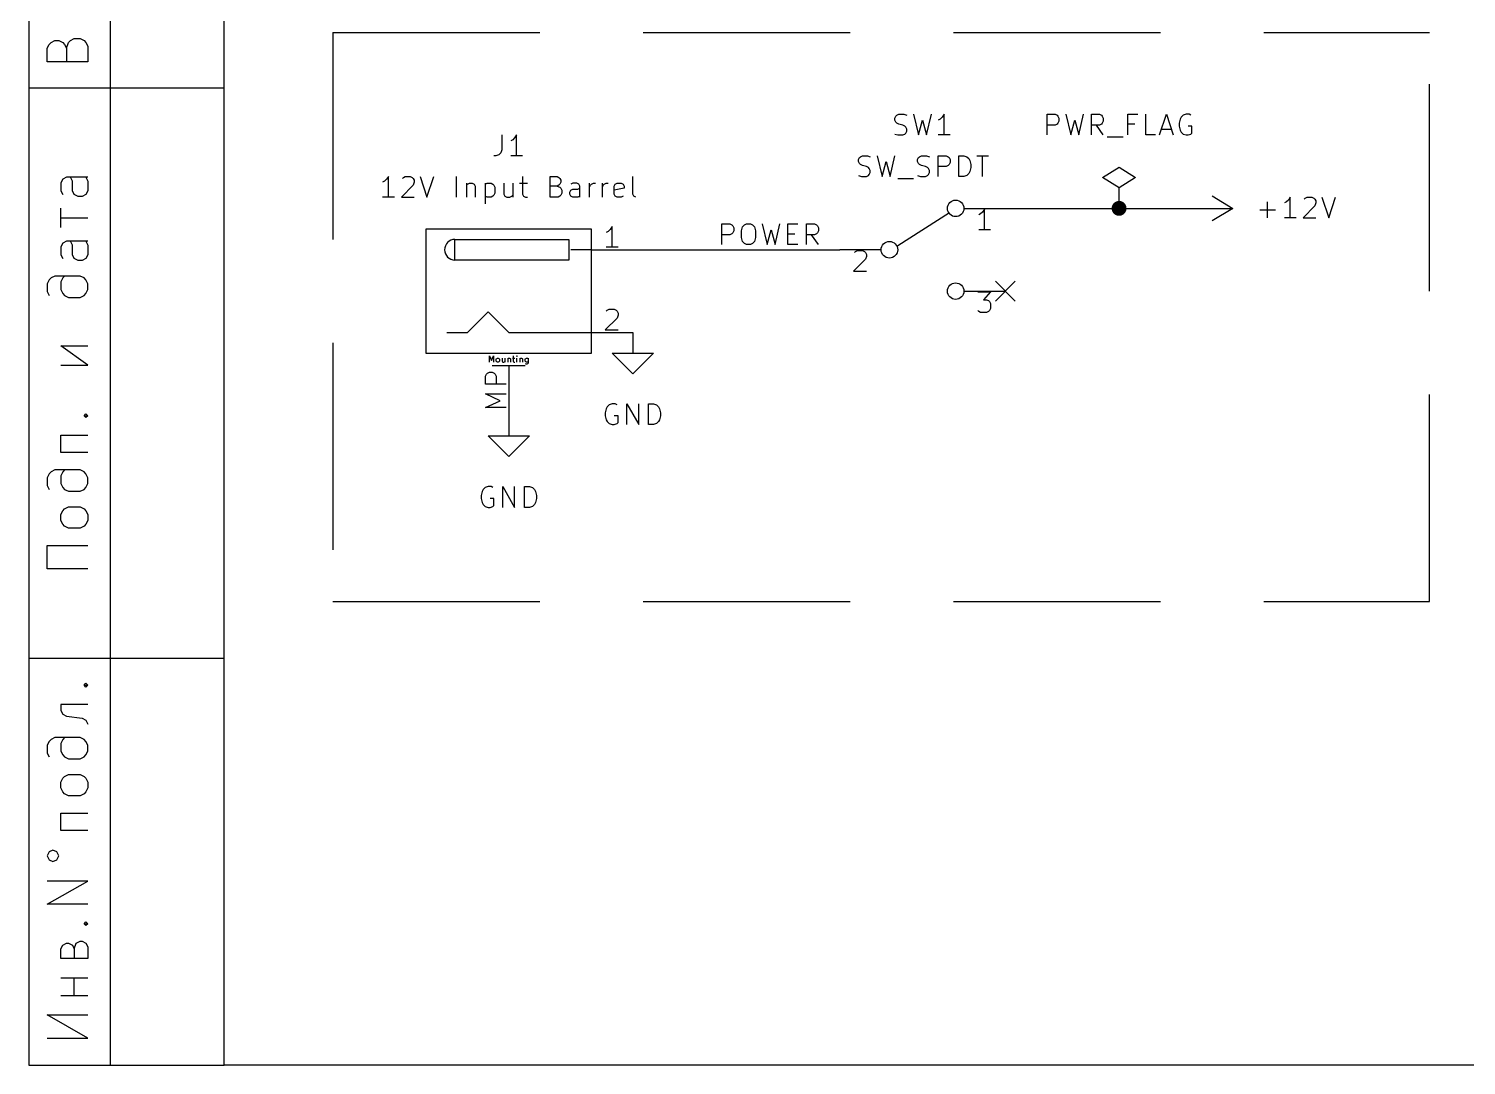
# Model space of a CAD drawing. Extents: x 0.3 to 16.3, y -11.7 to -0.2.
# Drawn here: x 0.315 to 3.789, y -11.496 to -8.991 of the extents above; entities that cross this region are included whole.
import ezdxf

# ---------------------------------------------------------------- set-up
doc = ezdxf.new("R2010")
doc.units = 0
doc.header["$MEASUREMENT"] = 0
doc.linetypes.add('DASHED', pattern=[0.75, 0.5, -0.25])
doc.layers.add('BLACK', color=7, linetype='CONTINUOUS')

msp = doc.modelspace()

# ---------------------------------------------------------------- linework, layer by layer
at = {"layer": 'BLACK', "linetype": 'CONTINUOUS'}
for p, q in [((0.787402, -11.4961), (0.787402, -0.19685)), ((0.314961, -5.78749), (0.314961, -11.4961)), ((0.511811, -5.78749), (0.511811, -11.4961)), ((0.359484, -9.03786), (0.364173, -9.02849)), ((0.364173, -9.02849), (0.368858, -9.0238)), ((0.368858, -9.0238), (0.378232, -9.01911)), ((0.378232, -9.01911), (0.387606, -9.01911)), ((0.387606, -9.01911), (0.39698, -9.0238)), ((0.39698, -9.0238), (0.401665, -9.02849)), ((0.401665, -9.02849), (0.406354, -9.03786)), ((0.406354, -9.03786), (0.411039, -9.0238)), ((0.411039, -9.0238), (0.415728, -9.01911)), ((0.415728, -9.01911), (0.425102, -9.01443)), ((0.425102, -9.01443), (0.439161, -9.01443)), ((0.439161, -9.01443), (0.448535, -9.01911)), ((0.448535, -9.01911), (0.453224, -9.0238)), ((0.453224, -9.0238), (0.457909, -9.03317)), ((0.359484, -9.07067), (0.359484, -9.03786)), ((0.406354, -9.03786), (0.406354, -9.07067)), ((0.457909, -9.03317), (0.457909, -9.07067)), ((0.457909, -9.07067), (0.359484, -9.07067)), ((0.314961, -9.13394), (0.787402, -9.13394)), ((2.40833, -9.20714), (2.41071, -9.20237)), ((2.41071, -9.20237), (2.41309, -9.2)), ((2.41309, -9.2), (2.41785, -9.19761)), ((2.41785, -9.19761), (2.42976, -9.19761)), ((2.42976, -9.19761), (2.4369, -9.2)), ((2.45357, -9.19761), (2.46547, -9.24761)), ((2.48452, -9.24761), (2.49643, -9.19761)), ((2.52262, -9.20476), (2.51785, -9.20952)), ((2.52738, -9.19761), (2.52262, -9.20476)), ((2.52738, -9.24761), (2.52738, -9.19761)), ((2.77619, -9.24761), (2.77619, -9.19761)), ((2.77619, -9.19761), (2.79524, -9.19761)), ((2.77619, -9.24761), (2.77619, -9.19761)), ((2.77619, -9.19761), (2.79524, -9.19761)), ((2.79524, -9.19761), (2.8, -9.2)), ((2.79524, -9.19761), (2.8, -9.2)), ((2.8, -9.2), (2.80238, -9.20237)), ((2.8, -9.2), (2.80238, -9.20237)), ((2.80238, -9.20237), (2.80476, -9.20714)), ((2.80238, -9.20237), (2.80476, -9.20714)), ((2.82143, -9.19761), (2.83333, -9.24761)), ((2.82143, -9.19761), (2.83333, -9.24761)), ((2.85238, -9.24761), (2.86428, -9.19761)), ((2.85238, -9.24761), (2.86428, -9.19761)), ((2.88333, -9.24761), (2.88333, -9.19761)), ((2.88333, -9.19761), (2.90238, -9.19761)), ((2.88333, -9.24761), (2.88333, -9.19761)), ((2.88333, -9.19761), (2.90238, -9.19761)), ((2.90238, -9.19761), (2.90714, -9.2)), ((2.90238, -9.19761), (2.90714, -9.2)), ((2.90714, -9.2), (2.90952, -9.20237)), ((2.90714, -9.2), (2.90952, -9.20237)), ((2.90952, -9.20237), (2.9119, -9.20714)), ((2.90952, -9.20237), (2.9119, -9.20714)), ((2.97143, -9.24761), (2.97143, -9.19761)), ((2.97143, -9.19761), (2.99524, -9.19761)), ((2.97143, -9.24761), (2.97143, -9.19761)), ((2.97143, -9.19761), (2.99524, -9.19761)), ((3.01428, -9.24761), (3.01428, -9.19761)), ((3.01428, -9.24761), (3.01428, -9.19761)), ((3.04762, -9.24761), (3.06428, -9.19761)), ((3.04762, -9.24761), (3.06428, -9.19761)), ((3.06428, -9.19761), (3.08095, -9.24761)), ((3.06428, -9.19761), (3.08095, -9.24761)), ((3.1, -9.20476), (3.09762, -9.20952)), ((3.1, -9.20476), (3.09762, -9.20952)), ((3.10476, -9.2), (3.1, -9.20476)), ((3.10476, -9.2), (3.1, -9.20476)), ((3.1119, -9.19761), (3.10476, -9.2)), ((3.1119, -9.19761), (3.10476, -9.2)), ((3.11905, -9.19761), (3.1119, -9.19761)), ((3.11905, -9.19761), (3.1119, -9.19761)), ((3.12381, -9.2), (3.11905, -9.19761)), ((3.12381, -9.2), (3.11905, -9.19761)), ((2.40833, -9.2119), (2.40833, -9.20714)), ((2.41071, -9.21666), (2.40833, -9.2119)), ((2.41309, -9.21904), (2.41071, -9.21666)), ((2.41785, -9.22142), (2.41309, -9.21904)), ((2.42738, -9.2238), (2.41785, -9.22142)), ((2.43214, -9.22619), (2.42738, -9.2238)), ((2.43452, -9.22857), (2.43214, -9.22619)), ((2.4369, -9.23333), (2.43452, -9.22857)), ((2.43452, -9.24285), (2.4369, -9.23809)), ((2.4369, -9.23809), (2.4369, -9.23333)), ((2.46547, -9.24761), (2.475, -9.2119)), ((2.475, -9.2119), (2.48452, -9.24761)), ((2.51785, -9.20952), (2.51309, -9.2119)), ((2.79524, -9.2238), (2.77619, -9.2238)), ((2.79524, -9.2238), (2.77619, -9.2238)), ((2.8, -9.22142), (2.79524, -9.2238)), ((2.8, -9.22142), (2.79524, -9.2238)), ((2.80238, -9.21904), (2.8, -9.22142)), ((2.80238, -9.21904), (2.8, -9.22142)), ((2.80476, -9.21428), (2.80238, -9.21904)), ((2.80476, -9.21428), (2.80238, -9.21904)), ((2.80476, -9.20714), (2.80476, -9.21428)), ((2.80476, -9.20714), (2.80476, -9.21428)), ((2.83333, -9.24761), (2.84285, -9.2119)), ((2.83333, -9.24761), (2.84285, -9.2119)), ((2.84285, -9.2119), (2.85238, -9.24761)), ((2.84285, -9.2119), (2.85238, -9.24761)), ((2.90238, -9.2238), (2.88333, -9.2238)), ((2.90238, -9.2238), (2.88333, -9.2238)), ((2.9119, -9.24761), (2.89524, -9.2238)), ((2.9119, -9.24761), (2.89524, -9.2238)), ((2.90714, -9.22142), (2.90238, -9.2238)), ((2.90714, -9.22142), (2.90238, -9.2238)), ((2.90952, -9.21904), (2.90714, -9.22142)), ((2.90952, -9.21904), (2.90714, -9.22142)), ((2.9119, -9.21428), (2.90952, -9.21904)), ((2.9119, -9.21428), (2.90952, -9.21904)), ((2.9119, -9.20714), (2.9119, -9.21428)), ((2.9119, -9.20714), (2.9119, -9.21428)), ((2.98809, -9.22142), (2.97143, -9.22142)), ((2.98809, -9.22142), (2.97143, -9.22142)), ((3.05238, -9.23333), (3.07619, -9.23333)), ((3.05238, -9.23333), (3.07619, -9.23333)), ((3.09762, -9.20952), (3.09524, -9.21904)), ((3.09762, -9.20952), (3.09524, -9.21904)), ((3.09524, -9.21904), (3.09524, -9.22619)), ((3.09524, -9.21904), (3.09524, -9.22619)), ((3.09524, -9.22619), (3.09762, -9.23571)), ((3.09524, -9.22619), (3.09762, -9.23571)), ((3.09762, -9.23571), (3.1, -9.24047)), ((3.09762, -9.23571), (3.1, -9.24047)), ((3.1, -9.24047), (3.10476, -9.24523)), ((3.1, -9.24047), (3.10476, -9.24523)), ((3.12619, -9.22619), (3.11667, -9.22619)), ((3.12619, -9.22619), (3.11667, -9.22619)), ((3.12619, -9.24285), (3.12619, -9.22619)), ((3.12619, -9.24285), (3.12619, -9.22619)), ((1.45833, -9.24761), (1.45833, -9.28333)), ((1.45833, -9.24761), (1.45833, -9.28333)), ((1.48452, -9.25952), (1.47976, -9.2619)), ((1.48452, -9.25952), (1.47976, -9.2619)), ((1.48928, -9.25476), (1.48452, -9.25952)), ((1.48928, -9.25476), (1.48452, -9.25952)), ((1.49405, -9.24761), (1.48928, -9.25476)), ((1.49405, -9.24761), (1.48928, -9.25476)), ((1.49405, -9.29761), (1.49405, -9.24761)), ((1.49405, -9.29761), (1.49405, -9.24761)), ((2.40833, -9.24523), (2.41547, -9.24761)), ((2.41547, -9.24761), (2.42738, -9.24761)), ((2.42738, -9.24761), (2.43214, -9.24523)), ((2.43214, -9.24523), (2.43452, -9.24285)), ((2.54167, -9.24761), (2.51309, -9.24761)), ((2.92143, -9.25237), (2.95952, -9.25237)), ((2.92143, -9.25237), (2.95952, -9.25237)), ((3.03809, -9.24761), (3.01428, -9.24761)), ((3.03809, -9.24761), (3.01428, -9.24761)), ((3.10476, -9.24523), (3.1119, -9.24761)), ((3.10476, -9.24523), (3.1119, -9.24761)), ((3.1119, -9.24761), (3.11667, -9.24761)), ((3.1119, -9.24761), (3.11667, -9.24761)), ((3.11667, -9.24761), (3.12381, -9.24523)), ((3.11667, -9.24761), (3.12381, -9.24523)), ((3.12381, -9.24523), (3.12619, -9.24285)), ((3.12381, -9.24523), (3.12619, -9.24285)), ((1.44405, -9.29761), (1.43928, -9.29761)), ((1.44405, -9.29761), (1.43928, -9.29761)), ((1.45119, -9.29523), (1.44405, -9.29761)), ((1.45119, -9.29523), (1.44405, -9.29761)), ((1.45595, -9.29047), (1.45119, -9.29523)), ((1.45595, -9.29047), (1.45119, -9.29523)), ((1.45833, -9.28333), (1.45595, -9.29047)), ((1.45833, -9.28333), (1.45595, -9.29047)), ((1.50833, -9.29761), (1.47976, -9.29761)), ((1.50833, -9.29761), (1.47976, -9.29761)), ((2.32024, -9.30714), (2.32262, -9.30237)), ((2.32024, -9.3119), (2.32024, -9.30714)), ((2.32262, -9.30237), (2.325, -9.3)), ((2.325, -9.3), (2.32976, -9.29761)), ((2.32976, -9.29761), (2.34167, -9.29761)), ((2.34167, -9.29761), (2.34881, -9.3)), ((2.36547, -9.29761), (2.37738, -9.34761)), ((2.39643, -9.34761), (2.40833, -9.29761)), ((2.46309, -9.30714), (2.46547, -9.30237)), ((2.46309, -9.3119), (2.46309, -9.30714)), ((2.46547, -9.30237), (2.46785, -9.3)), ((2.46785, -9.3), (2.47262, -9.29761)), ((2.47262, -9.29761), (2.48452, -9.29761)), ((2.48452, -9.29761), (2.49167, -9.3)), ((2.51309, -9.34761), (2.51309, -9.29761)), ((2.51309, -9.29761), (2.53214, -9.29761)), ((2.53214, -9.29761), (2.5369, -9.3)), ((2.5369, -9.3), (2.53928, -9.30237)), ((2.53928, -9.30237), (2.54167, -9.30714)), ((2.54167, -9.30714), (2.54167, -9.31428)), ((2.56309, -9.34761), (2.56309, -9.29761)), ((2.56309, -9.29761), (2.575, -9.29761)), ((2.575, -9.29761), (2.58214, -9.3)), ((2.58214, -9.3), (2.5869, -9.30476)), ((2.5869, -9.30476), (2.58928, -9.30952)), ((2.58928, -9.30952), (2.59167, -9.31904)), ((2.60595, -9.29761), (2.63452, -9.29761)), ((2.62024, -9.34761), (2.62024, -9.29761)), ((2.32262, -9.31666), (2.32024, -9.3119)), ((2.32024, -9.34523), (2.32738, -9.34761)), ((2.325, -9.31904), (2.32262, -9.31666)), ((2.32976, -9.32142), (2.325, -9.31904)), ((2.33928, -9.3238), (2.32976, -9.32142)), ((2.34405, -9.32619), (2.33928, -9.3238)), ((2.33928, -9.34761), (2.34405, -9.34523)), ((2.34643, -9.32857), (2.34405, -9.32619)), ((2.34405, -9.34523), (2.34643, -9.34285)), ((2.34881, -9.33333), (2.34643, -9.32857)), ((2.34643, -9.34285), (2.34881, -9.33809)), ((2.34881, -9.33809), (2.34881, -9.33333)), ((2.37738, -9.34761), (2.3869, -9.3119)), ((2.3869, -9.3119), (2.39643, -9.34761)), ((2.46547, -9.31666), (2.46309, -9.3119)), ((2.46309, -9.34523), (2.47024, -9.34761)), ((2.46785, -9.31904), (2.46547, -9.31666)), ((2.47262, -9.32142), (2.46785, -9.31904)), ((2.48214, -9.3238), (2.47262, -9.32142)), ((2.4869, -9.32619), (2.48214, -9.3238)), ((2.48214, -9.34761), (2.4869, -9.34523)), ((2.48928, -9.32857), (2.4869, -9.32619)), ((2.4869, -9.34523), (2.48928, -9.34285)), ((2.49167, -9.33333), (2.48928, -9.32857)), ((2.48928, -9.34285), (2.49167, -9.33809)), ((2.49167, -9.33809), (2.49167, -9.33333)), ((2.53214, -9.3238), (2.51309, -9.3238)), ((2.5369, -9.32142), (2.53214, -9.3238)), ((2.53928, -9.31904), (2.5369, -9.32142)), ((2.54167, -9.31428), (2.53928, -9.31904)), ((2.58214, -9.34523), (2.575, -9.34761)), ((2.5869, -9.34047), (2.58214, -9.34523)), ((2.58928, -9.33571), (2.5869, -9.34047)), ((2.59167, -9.32619), (2.58928, -9.33571)), ((2.59167, -9.31904), (2.59167, -9.32619)), ((2.91, -9.35), (2.95, -9.325)), ((2.95, -9.325), (2.99, -9.35)), ((0.39698, -9.35423), (0.392291, -9.3636)), ((0.392291, -9.3636), (0.392291, -9.38235)), ((0.406354, -9.34954), (0.39698, -9.35423)), ((0.457909, -9.34954), (0.406354, -9.34954)), ((0.420413, -9.35891), (0.415728, -9.34954)), ((0.420413, -9.38235), (0.420413, -9.35891)), ((0.453224, -9.34954), (0.457909, -9.35891)), ((0.457909, -9.35891), (0.457909, -9.38235)), ((1.175, -9.35952), (1.17024, -9.3619)), ((1.175, -9.35952), (1.17024, -9.3619)), ((1.17976, -9.35476), (1.175, -9.35952)), ((1.17976, -9.35476), (1.175, -9.35952)), ((1.18452, -9.34761), (1.17976, -9.35476)), ((1.18452, -9.34761), (1.17976, -9.35476)), ((1.18452, -9.39761), (1.18452, -9.34761)), ((1.18452, -9.39761), (1.18452, -9.34761)), ((1.24405, -9.36904), (1.21547, -9.39761)), ((1.24405, -9.36904), (1.21547, -9.39761)), ((1.21785, -9.35237), (1.22024, -9.35)), ((1.21785, -9.35237), (1.22024, -9.35)), ((1.22024, -9.35), (1.225, -9.34761)), ((1.22024, -9.35), (1.225, -9.34761)), ((1.225, -9.34761), (1.2369, -9.34761)), ((1.225, -9.34761), (1.2369, -9.34761)), ((1.2369, -9.34761), (1.24167, -9.35)), ((1.2369, -9.34761), (1.24167, -9.35)), ((1.24167, -9.35), (1.24405, -9.35237)), ((1.24167, -9.35), (1.24405, -9.35237)), ((1.24405, -9.35237), (1.24643, -9.35714)), ((1.24405, -9.35237), (1.24643, -9.35714)), ((1.24643, -9.3619), (1.24405, -9.36904)), ((1.24643, -9.3619), (1.24405, -9.36904)), ((1.24643, -9.35714), (1.24643, -9.3619)), ((1.24643, -9.35714), (1.24643, -9.3619)), ((1.26071, -9.34761), (1.27738, -9.39761)), ((1.26071, -9.34761), (1.27738, -9.39761)), ((1.27738, -9.39761), (1.29405, -9.34761)), ((1.27738, -9.39761), (1.29405, -9.34761)), ((1.34881, -9.39761), (1.34881, -9.34761)), ((1.34881, -9.39761), (1.34881, -9.34761)), ((1.37262, -9.36428), (1.37262, -9.39761)), ((1.37262, -9.36428), (1.37262, -9.39761)), ((1.37262, -9.36904), (1.375, -9.36666)), ((1.37262, -9.36904), (1.375, -9.36666)), ((1.375, -9.36666), (1.37976, -9.36428)), ((1.375, -9.36666), (1.37976, -9.36428)), ((1.37976, -9.36428), (1.3869, -9.36428)), ((1.37976, -9.36428), (1.3869, -9.36428)), ((1.3869, -9.36428), (1.39167, -9.36666)), ((1.3869, -9.36428), (1.39167, -9.36666)), ((1.39167, -9.36666), (1.39405, -9.37142)), ((1.39167, -9.36666), (1.39405, -9.37142)), ((1.39405, -9.37142), (1.39405, -9.39761)), ((1.39405, -9.37142), (1.39405, -9.39761)), ((1.41785, -9.36428), (1.41785, -9.41428)), ((1.41785, -9.36666), (1.42262, -9.36428)), ((1.41785, -9.36428), (1.41785, -9.41428)), ((1.41785, -9.36666), (1.42262, -9.36428)), ((1.42262, -9.36428), (1.43214, -9.36428)), ((1.42262, -9.36428), (1.43214, -9.36428)), ((1.43214, -9.36428), (1.4369, -9.36666)), ((1.43214, -9.36428), (1.4369, -9.36666)), ((1.4369, -9.36666), (1.43928, -9.36904)), ((1.4369, -9.36666), (1.43928, -9.36904)), ((1.43928, -9.36904), (1.44167, -9.3738)), ((1.43928, -9.36904), (1.44167, -9.3738)), ((1.44167, -9.3738), (1.44167, -9.38809)), ((1.44167, -9.3738), (1.44167, -9.38809)), ((1.46309, -9.36428), (1.46309, -9.39047)), ((1.46309, -9.36428), (1.46309, -9.39047)), ((1.48452, -9.36428), (1.48452, -9.39761)), ((1.48452, -9.36428), (1.48452, -9.39761)), ((1.50119, -9.36428), (1.52024, -9.36428)), ((1.50119, -9.36428), (1.52024, -9.36428)), ((1.50833, -9.34761), (1.50833, -9.39047)), ((1.50833, -9.34761), (1.50833, -9.39047)), ((1.575, -9.39761), (1.575, -9.34761)), ((1.575, -9.34761), (1.59167, -9.34761)), ((1.575, -9.39761), (1.575, -9.34761)), ((1.575, -9.34761), (1.59167, -9.34761)), ((1.59167, -9.37142), (1.575, -9.37142)), ((1.59167, -9.37142), (1.575, -9.37142)), ((1.59167, -9.34761), (1.59643, -9.35)), ((1.59167, -9.34761), (1.59643, -9.35)), ((1.59643, -9.36904), (1.59167, -9.37142)), ((1.59643, -9.36904), (1.59167, -9.37142)), ((1.59167, -9.37142), (1.59881, -9.3738)), ((1.59167, -9.37142), (1.59881, -9.3738)), ((1.59643, -9.35), (1.59881, -9.35237)), ((1.59643, -9.35), (1.59881, -9.35237)), ((1.59881, -9.36666), (1.59643, -9.36904)), ((1.59881, -9.36666), (1.59643, -9.36904)), ((1.59881, -9.35237), (1.60119, -9.35714)), ((1.59881, -9.35237), (1.60119, -9.35714)), ((1.60119, -9.3619), (1.59881, -9.36666)), ((1.60119, -9.3619), (1.59881, -9.36666)), ((1.59881, -9.3738), (1.60119, -9.37619)), ((1.59881, -9.3738), (1.60119, -9.37619)), ((1.60119, -9.35714), (1.60119, -9.3619)), ((1.60119, -9.35714), (1.60119, -9.3619)), ((1.60119, -9.37619), (1.60357, -9.38094)), ((1.60119, -9.37619), (1.60357, -9.38094)), ((1.62976, -9.36428), (1.625, -9.36666)), ((1.62976, -9.36428), (1.625, -9.36666)), ((1.625, -9.38094), (1.62976, -9.37857)), ((1.625, -9.38094), (1.62976, -9.37857)), ((1.63928, -9.36428), (1.62976, -9.36428)), ((1.63928, -9.36428), (1.62976, -9.36428)), ((1.62976, -9.37857), (1.64167, -9.37857)), ((1.62976, -9.37857), (1.64167, -9.37857)), ((1.64405, -9.36666), (1.63928, -9.36428)), ((1.64405, -9.36666), (1.63928, -9.36428)), ((1.64167, -9.37857), (1.64643, -9.37619)), ((1.64167, -9.37857), (1.64643, -9.37619)), ((1.64643, -9.37142), (1.64405, -9.36666)), ((1.64643, -9.37142), (1.64405, -9.36666)), ((1.64643, -9.39761), (1.64643, -9.37142)), ((1.64643, -9.39761), (1.64643, -9.37142)), ((1.67024, -9.39761), (1.67024, -9.36428)), ((1.67024, -9.39761), (1.67024, -9.36428)), ((1.67024, -9.3738), (1.67262, -9.36904)), ((1.67024, -9.3738), (1.67262, -9.36904)), ((1.67262, -9.36904), (1.675, -9.36666)), ((1.67262, -9.36904), (1.675, -9.36666)), ((1.675, -9.36666), (1.67976, -9.36428)), ((1.675, -9.36666), (1.67976, -9.36428)), ((1.67976, -9.36428), (1.68452, -9.36428)), ((1.67976, -9.36428), (1.68452, -9.36428)), ((1.70119, -9.39761), (1.70119, -9.36428)), ((1.70119, -9.39761), (1.70119, -9.36428)), ((1.70119, -9.3738), (1.70357, -9.36904)), ((1.70119, -9.3738), (1.70357, -9.36904)), ((1.70357, -9.36904), (1.70595, -9.36666)), ((1.70357, -9.36904), (1.70595, -9.36666)), ((1.70595, -9.36666), (1.71071, -9.36428)), ((1.70595, -9.36666), (1.71071, -9.36428)), ((1.71071, -9.36428), (1.71547, -9.36428)), ((1.71071, -9.36428), (1.71547, -9.36428)), ((1.72976, -9.37142), (1.73214, -9.36666)), ((1.72976, -9.37142), (1.73214, -9.36666)), ((1.72976, -9.39047), (1.72976, -9.37142)), ((1.72976, -9.39047), (1.72976, -9.37142)), ((1.75357, -9.37619), (1.72976, -9.38094)), ((1.75357, -9.37619), (1.72976, -9.38094)), ((1.73214, -9.36666), (1.7369, -9.36428)), ((1.73214, -9.36666), (1.7369, -9.36428)), ((1.7369, -9.36428), (1.74643, -9.36428)), ((1.7369, -9.36428), (1.74643, -9.36428)), ((1.74643, -9.36428), (1.75119, -9.36666)), ((1.74643, -9.36428), (1.75119, -9.36666)), ((1.75119, -9.36666), (1.75357, -9.37142)), ((1.75119, -9.36666), (1.75357, -9.37142)), ((1.75357, -9.37142), (1.75357, -9.37619)), ((1.75357, -9.37142), (1.75357, -9.37619)), ((1.775, -9.39047), (1.775, -9.34761)), ((1.775, -9.39047), (1.775, -9.34761)), ((2.32738, -9.34761), (2.33928, -9.34761)), ((2.41547, -9.35237), (2.45357, -9.35237)), ((2.47024, -9.34761), (2.48214, -9.34761)), ((2.575, -9.34761), (2.56309, -9.34761)), ((2.95, -9.375), (2.91, -9.35)), ((2.99, -9.35), (2.95, -9.375)), ((2.95, -9.425), (2.95, -9.375)), ((0.392291, -9.38235), (0.39698, -9.39172)), ((0.425102, -9.39172), (0.420413, -9.38235)), ((0.434476, -9.39641), (0.425102, -9.39172)), ((0.44385, -9.39641), (0.434476, -9.39641)), ((0.453224, -9.39172), (0.44385, -9.39641)), ((0.457909, -9.38235), (0.453224, -9.39172)), ((1.19881, -9.39761), (1.17024, -9.39761)), ((1.19881, -9.39761), (1.17024, -9.39761)), ((1.21547, -9.39761), (1.24643, -9.39761)), ((1.21547, -9.39761), (1.24643, -9.39761)), ((1.42262, -9.39761), (1.41785, -9.39523)), ((1.42262, -9.39761), (1.41785, -9.39523)), ((1.43214, -9.39761), (1.42262, -9.39761)), ((1.43214, -9.39761), (1.42262, -9.39761)), ((1.4369, -9.39523), (1.43214, -9.39761)), ((1.4369, -9.39523), (1.43214, -9.39761)), ((1.43928, -9.39285), (1.4369, -9.39523)), ((1.43928, -9.39285), (1.4369, -9.39523)), ((1.44167, -9.38809), (1.43928, -9.39285)), ((1.44167, -9.38809), (1.43928, -9.39285)), ((1.46309, -9.39047), (1.46547, -9.39523)), ((1.46309, -9.39047), (1.46547, -9.39523)), ((1.46547, -9.39523), (1.47024, -9.39761)), ((1.46547, -9.39523), (1.47024, -9.39761)), ((1.47024, -9.39761), (1.47738, -9.39761)), ((1.47024, -9.39761), (1.47738, -9.39761)), ((1.47738, -9.39761), (1.48214, -9.39523)), ((1.47738, -9.39761), (1.48214, -9.39523)), ((1.48214, -9.39523), (1.48452, -9.39285)), ((1.48214, -9.39523), (1.48452, -9.39285)), ((1.50833, -9.39047), (1.51071, -9.39523)), ((1.50833, -9.39047), (1.51071, -9.39523)), ((1.51071, -9.39523), (1.51547, -9.39761)), ((1.51071, -9.39523), (1.51547, -9.39761)), ((1.51547, -9.39761), (1.52024, -9.39761)), ((1.51547, -9.39761), (1.52024, -9.39761)), ((1.59405, -9.39761), (1.575, -9.39761)), ((1.59405, -9.39761), (1.575, -9.39761)), ((1.59881, -9.39523), (1.59405, -9.39761)), ((1.59881, -9.39523), (1.59405, -9.39761)), ((1.60119, -9.39285), (1.59881, -9.39523)), ((1.60119, -9.39285), (1.59881, -9.39523)), ((1.60357, -9.38809), (1.60119, -9.39285)), ((1.60357, -9.38809), (1.60119, -9.39285)), ((1.60357, -9.38094), (1.60357, -9.38809)), ((1.60357, -9.38094), (1.60357, -9.38809)), ((1.62262, -9.38571), (1.625, -9.38094)), ((1.62262, -9.38571), (1.625, -9.38094)), ((1.62262, -9.39047), (1.62262, -9.38571)), ((1.62262, -9.39047), (1.62262, -9.38571)), ((1.625, -9.39523), (1.62262, -9.39047)), ((1.625, -9.39523), (1.62262, -9.39047)), ((1.62976, -9.39761), (1.625, -9.39523)), ((1.62976, -9.39761), (1.625, -9.39523)), ((1.64167, -9.39761), (1.62976, -9.39761)), ((1.64167, -9.39761), (1.62976, -9.39761)), ((1.64643, -9.39523), (1.64167, -9.39761)), ((1.64643, -9.39523), (1.64167, -9.39761)), ((1.73214, -9.39523), (1.72976, -9.39047)), ((1.73214, -9.39523), (1.72976, -9.39047)), ((1.7369, -9.39761), (1.73214, -9.39523)), ((1.7369, -9.39761), (1.73214, -9.39523)), ((1.74643, -9.39761), (1.7369, -9.39761)), ((1.74643, -9.39761), (1.7369, -9.39761)), ((1.75119, -9.39523), (1.74643, -9.39761)), ((1.75119, -9.39523), (1.74643, -9.39761)), ((1.77738, -9.39523), (1.775, -9.39047)), ((1.77738, -9.39523), (1.775, -9.39047)), ((1.78214, -9.39761), (1.77738, -9.39523)), ((1.78214, -9.39761), (1.77738, -9.39523)), ((3.175, -9.395), (3.225, -9.425)), ((3.30907, -9.44761), (3.30907, -9.40952)), ((3.30907, -9.44761), (3.30907, -9.40952)), ((3.35431, -9.40952), (3.34955, -9.41189)), ((3.35431, -9.40952), (3.34955, -9.41189)), ((3.35907, -9.40475), (3.35431, -9.40952)), ((3.35907, -9.40475), (3.35431, -9.40952)), ((3.36384, -9.39761), (3.35907, -9.40475)), ((3.36384, -9.39761), (3.35907, -9.40475)), ((3.36384, -9.44761), (3.36384, -9.39761)), ((3.36384, -9.44761), (3.36384, -9.39761)), ((3.39717, -9.40237), (3.39955, -9.39999)), ((3.39717, -9.40237), (3.39955, -9.39999)), ((3.39955, -9.39999), (3.40431, -9.39761)), ((3.39955, -9.39999), (3.40431, -9.39761)), ((3.40431, -9.39761), (3.41622, -9.39761)), ((3.40431, -9.39761), (3.41622, -9.39761)), ((3.41622, -9.39761), (3.42098, -9.39999)), ((3.41622, -9.39761), (3.42098, -9.39999)), ((3.42098, -9.39999), (3.42336, -9.40237)), ((3.42098, -9.39999), (3.42336, -9.40237)), ((3.42336, -9.40237), (3.42574, -9.40713)), ((3.42336, -9.40237), (3.42574, -9.40713)), ((3.42574, -9.41189), (3.42336, -9.41904)), ((3.42574, -9.41189), (3.42336, -9.41904)), ((3.42574, -9.40713), (3.42574, -9.41189)), ((3.42574, -9.40713), (3.42574, -9.41189)), ((3.44003, -9.39761), (3.4567, -9.44761)), ((3.44003, -9.39761), (3.4567, -9.44761)), ((3.4567, -9.44761), (3.47336, -9.39761)), ((3.4567, -9.44761), (3.47336, -9.39761)), ((0.392291, -9.4714), (0.392291, -9.42453)), ((0.392291, -9.44796), (0.457909, -9.44796)), ((2.415, -9.515), (2.54, -9.435)), ((2.575, -9.425), (2.675, -9.425)), ((2.61547, -9.43852), (2.61071, -9.4409)), ((2.62024, -9.43376), (2.61547, -9.43852)), ((2.625, -9.42662), (2.62024, -9.43376)), ((2.625, -9.47662), (2.625, -9.42662)), ((2.675, -9.425), (2.95, -9.425)), ((2.95, -9.425), (3.125, -9.425)), ((3.125, -9.425), (3.225, -9.425)), ((3.225, -9.425), (3.175, -9.455)), ((3.29003, -9.42856), (3.32813, -9.42856)), ((3.29003, -9.42856), (3.32813, -9.42856)), ((3.37813, -9.44761), (3.34955, -9.44761)), ((3.37813, -9.44761), (3.34955, -9.44761)), ((3.42336, -9.41904), (3.39479, -9.44761)), ((3.42336, -9.41904), (3.39479, -9.44761)), ((3.39479, -9.44761), (3.42574, -9.44761)), ((3.39479, -9.44761), (3.42574, -9.44761)), ((1.275, -9.475), (1.275, -9.775)), ((1.675, -9.475), (1.275, -9.475)), ((1.675, -9.775), (1.675, -9.475)), ((1.71547, -9.48052), (1.71071, -9.4829)), ((1.71547, -9.48052), (1.71071, -9.4829)), ((1.72024, -9.47576), (1.71547, -9.48052)), ((1.72024, -9.47576), (1.71547, -9.48052)), ((1.725, -9.46862), (1.72024, -9.47576)), ((1.725, -9.46862), (1.72024, -9.47576)), ((1.725, -9.51862), (1.725, -9.46862)), ((1.725, -9.51862), (1.725, -9.46862)), ((1.99003, -9.51237), (1.99003, -9.46237)), ((1.99003, -9.46237), (2.00907, -9.46237)), ((2.00907, -9.46237), (2.01384, -9.46475)), ((2.01384, -9.46475), (2.01622, -9.46713)), ((2.01622, -9.4838), (2.01384, -9.48617)), ((2.01622, -9.46713), (2.0186, -9.47189)), ((2.0186, -9.47903), (2.01622, -9.4838)), ((2.0186, -9.47189), (2.0186, -9.47903)), ((2.03765, -9.47903), (2.04003, -9.46951)), ((2.03765, -9.4957), (2.03765, -9.47903)), ((2.04003, -9.46951), (2.04479, -9.46475)), ((2.04479, -9.46475), (2.04955, -9.46237)), ((2.04955, -9.46237), (2.05907, -9.46237)), ((2.05907, -9.46237), (2.06384, -9.46475)), ((2.06384, -9.46475), (2.0686, -9.46951)), ((2.0686, -9.46951), (2.07098, -9.47903)), ((2.07098, -9.47903), (2.07098, -9.4957)), ((2.08765, -9.46237), (2.09955, -9.51237)), ((2.09955, -9.51237), (2.10907, -9.47665)), ((2.10907, -9.47665), (2.1186, -9.51237)), ((2.1186, -9.51237), (2.1305, -9.46237)), ((2.14955, -9.51237), (2.14955, -9.46237)), ((2.14955, -9.46237), (2.17336, -9.46237)), ((2.19479, -9.51237), (2.19479, -9.46237)), ((2.19479, -9.46237), (2.21384, -9.46237)), ((2.21384, -9.46237), (2.2186, -9.46475)), ((2.2186, -9.46475), (2.22098, -9.46713)), ((2.22098, -9.4838), (2.2186, -9.48617)), ((2.22098, -9.46713), (2.22336, -9.47189)), ((2.22336, -9.47903), (2.22098, -9.4838)), ((2.22336, -9.47189), (2.22336, -9.47903)), ((2.63928, -9.47662), (2.61071, -9.47662)), ((0.39698, -9.5089), (0.392291, -9.51827)), ((0.392291, -9.51827), (0.392291, -9.53702)), ((0.406354, -9.50421), (0.39698, -9.5089)), ((0.457909, -9.50421), (0.406354, -9.50421)), ((0.420413, -9.51358), (0.415728, -9.50421)), ((0.420413, -9.53702), (0.420413, -9.51358)), ((0.453224, -9.50421), (0.457909, -9.51358)), ((0.457909, -9.51358), (0.457909, -9.53702)), ((1.345, -9.55), (1.345, -9.5)), ((1.345, -9.5), (1.62, -9.5)), ((1.62, -9.5), (1.62, -9.55)), ((1.73928, -9.51862), (1.71071, -9.51862)), ((1.73928, -9.51862), (1.71071, -9.51862)), ((2.00907, -9.48856), (1.99003, -9.48856)), ((2.01384, -9.48617), (2.00907, -9.48856)), ((2.04003, -9.50522), (2.03765, -9.4957)), ((2.04479, -9.50998), (2.04003, -9.50522)), ((2.04955, -9.51237), (2.04479, -9.50998)), ((2.05907, -9.51237), (2.04955, -9.51237)), ((2.06384, -9.50998), (2.05907, -9.51237)), ((2.0686, -9.50522), (2.06384, -9.50998)), ((2.07098, -9.4957), (2.0686, -9.50522)), ((2.14955, -9.48617), (2.16622, -9.48617)), ((2.17336, -9.51237), (2.14955, -9.51237)), ((2.21384, -9.48856), (2.19479, -9.48856)), ((2.22336, -9.51237), (2.2067, -9.48856)), ((2.2186, -9.48617), (2.21384, -9.48856)), ((0.392291, -9.53702), (0.39698, -9.54639)), ((0.425102, -9.54639), (0.420413, -9.53702)), ((0.434476, -9.55108), (0.425102, -9.54639)), ((0.44385, -9.55108), (0.434476, -9.55108)), ((0.453224, -9.54639), (0.44385, -9.55108)), ((0.457909, -9.53702), (0.453224, -9.54639)), ((1.62, -9.55), (1.345, -9.55)), ((1.675, -9.525), (1.625, -9.525)), ((1.675, -9.525), (1.775, -9.525)), ((1.675, -9.525), (1.775, -9.525)), ((1.775, -9.525), (2.275, -9.525)), ((2.375, -9.525), (2.275, -9.525)), ((2.3369, -9.54805), (2.30833, -9.57662)), ((2.31071, -9.53138), (2.31309, -9.529)), ((2.31309, -9.529), (2.31785, -9.52662)), ((2.31785, -9.52662), (2.32976, -9.52662)), ((2.32976, -9.52662), (2.33452, -9.529)), ((2.33452, -9.529), (2.3369, -9.53138)), ((2.3369, -9.53138), (2.33928, -9.53614)), ((2.33928, -9.5409), (2.3369, -9.54805)), ((2.33928, -9.53614), (2.33928, -9.5409)), ((2.30833, -9.57662), (2.33928, -9.57662)), ((0.364173, -9.59795), (0.359484, -9.60732)), ((0.359484, -9.60732), (0.359484, -9.62607)), ((0.368858, -9.59326), (0.364173, -9.59795)), ((0.378232, -9.58857), (0.368858, -9.59326)), ((0.439161, -9.58857), (0.378232, -9.58857)), ((0.39698, -9.59326), (0.392291, -9.60263)), ((0.392291, -9.60263), (0.392291, -9.62138)), ((0.392291, -9.62138), (0.39698, -9.63076)), ((0.401665, -9.58857), (0.39698, -9.59326)), ((0.448535, -9.59326), (0.439161, -9.58857)), ((0.453224, -9.59795), (0.448535, -9.59326)), ((0.457909, -9.60732), (0.453224, -9.59795)), ((0.453224, -9.63076), (0.457909, -9.62138)), ((0.457909, -9.62138), (0.457909, -9.60732)), ((2.651, -9.601), (2.699, -9.649)), ((2.699, -9.601), (2.651, -9.649)), ((0.359484, -9.62607), (0.364173, -9.63544)), ((0.39698, -9.63076), (0.401665, -9.63544)), ((0.401665, -9.63544), (0.411039, -9.64013)), ((0.411039, -9.64013), (0.439161, -9.64013)), ((0.439161, -9.64013), (0.448535, -9.63544)), ((0.448535, -9.63544), (0.453224, -9.63076)), ((2.575, -9.625), (2.675, -9.625)), ((2.60833, -9.62662), (2.63928, -9.62662)), ((2.63928, -9.62662), (2.62262, -9.64567)), ((2.62262, -9.64567), (2.62976, -9.64567)), ((2.62976, -9.64567), (2.63452, -9.64805)), ((2.63452, -9.64805), (2.6369, -9.65043)), ((2.6369, -9.65043), (2.63928, -9.65519)), ((2.63928, -9.65519), (2.63928, -9.66709)), ((1.375, -9.725), (1.425, -9.675)), ((1.425, -9.675), (1.475, -9.725)), ((1.7369, -9.69005), (1.70833, -9.71862)), ((1.7369, -9.69005), (1.70833, -9.71862)), ((1.71071, -9.67338), (1.71309, -9.671)), ((1.71071, -9.67338), (1.71309, -9.671)), ((1.71309, -9.671), (1.71785, -9.66862)), ((1.71309, -9.671), (1.71785, -9.66862)), ((1.71785, -9.66862), (1.72976, -9.66862)), ((1.71785, -9.66862), (1.72976, -9.66862)), ((1.72976, -9.66862), (1.73452, -9.671)), ((1.72976, -9.66862), (1.73452, -9.671)), ((1.73452, -9.671), (1.7369, -9.67338)), ((1.73452, -9.671), (1.7369, -9.67338)), ((1.7369, -9.67338), (1.73928, -9.67814)), ((1.7369, -9.67338), (1.73928, -9.67814)), ((1.73928, -9.6829), (1.7369, -9.69005)), ((1.73928, -9.6829), (1.7369, -9.69005)), ((1.73928, -9.67814), (1.73928, -9.6829)), ((1.73928, -9.67814), (1.73928, -9.6829)), ((2.61071, -9.67424), (2.60833, -9.67185)), ((2.61547, -9.67662), (2.61071, -9.67424)), ((2.62976, -9.67662), (2.61547, -9.67662)), ((2.63452, -9.67424), (2.62976, -9.67662)), ((2.6369, -9.67185), (2.63452, -9.67424)), ((2.63928, -9.66709), (2.6369, -9.67185)), ((1.325, -9.725), (1.375, -9.725)), ((1.475, -9.725), (1.575, -9.725)), ((1.575, -9.725), (1.675, -9.725)), ((1.675, -9.725), (1.775, -9.725)), ((1.675, -9.725), (1.775, -9.725)), ((1.70833, -9.71862), (1.73928, -9.71862)), ((1.70833, -9.71862), (1.73928, -9.71862)), ((1.775, -9.725), (1.775, -9.775)), ((0.457909, -9.80417), (0.392291, -9.7573)), ((0.392291, -9.7573), (0.457909, -9.7573)), ((1.275, -9.775), (1.675, -9.775)), ((1.42821, -9.79678), (1.42821, -9.78178)), ((1.42821, -9.78178), (1.43321, -9.7925)), ((1.43321, -9.7925), (1.43821, -9.78178)), ((1.43821, -9.78178), (1.43821, -9.79678)), ((1.44464, -9.78964), (1.44535, -9.78821)), ((1.44464, -9.79393), (1.44464, -9.78964)), ((1.44535, -9.79535), (1.44464, -9.79393)), ((1.44535, -9.78821), (1.44607, -9.7875)), ((1.44607, -9.79607), (1.44535, -9.79535)), ((1.44607, -9.7875), (1.4475, -9.78678)), ((1.4475, -9.79678), (1.44607, -9.79607)), ((1.4475, -9.78678), (1.44964, -9.78678)), ((1.44964, -9.79678), (1.4475, -9.79678)), ((1.44964, -9.78678), (1.45107, -9.7875)), ((1.45107, -9.79607), (1.44964, -9.79678)), ((1.45107, -9.7875), (1.45178, -9.78821)), ((1.45178, -9.79535), (1.45107, -9.79607)), ((1.45178, -9.78821), (1.4525, -9.78964)), ((1.4525, -9.79393), (1.45178, -9.79535)), ((1.4525, -9.78964), (1.4525, -9.79393)), ((1.45893, -9.78678), (1.45893, -9.79464)), ((1.45893, -9.79464), (1.45964, -9.79607)), ((1.45964, -9.79607), (1.46107, -9.79678)), ((1.46107, -9.79678), (1.46321, -9.79678)), ((1.46321, -9.79678), (1.46464, -9.79607)), ((1.46464, -9.79607), (1.46535, -9.79535)), ((1.46535, -9.78678), (1.46535, -9.79678)), ((1.4725, -9.78678), (1.4725, -9.79678)), ((1.4725, -9.78821), (1.47321, -9.7875)), ((1.47321, -9.7875), (1.47464, -9.78678)), ((1.47464, -9.78678), (1.47678, -9.78678)), ((1.47678, -9.78678), (1.47821, -9.7875)), ((1.47821, -9.7875), (1.47893, -9.78893)), ((1.47893, -9.78893), (1.47893, -9.79678)), ((1.48393, -9.78678), (1.48964, -9.78678)), ((1.48607, -9.78178), (1.48607, -9.79464)), ((1.48607, -9.79464), (1.48678, -9.79607)), ((1.48678, -9.79607), (1.48821, -9.79678)), ((1.48821, -9.79678), (1.48964, -9.79678)), ((1.49464, -9.78178), (1.49393, -9.7825)), ((1.49393, -9.7825), (1.49464, -9.78321)), ((1.49535, -9.7825), (1.49464, -9.78178)), ((1.49464, -9.78178), (1.49464, -9.78321)), ((1.49464, -9.78321), (1.49535, -9.7825)), ((1.49464, -9.79678), (1.49464, -9.78678)), ((1.50178, -9.78678), (1.50178, -9.79678)), ((1.50178, -9.78821), (1.5025, -9.7875)), ((1.5025, -9.7875), (1.50393, -9.78678)), ((1.50393, -9.78678), (1.50607, -9.78678)), ((1.50607, -9.78678), (1.5075, -9.7875)), ((1.5075, -9.7875), (1.50821, -9.78893)), ((1.50821, -9.78893), (1.50821, -9.79678)), ((1.51464, -9.78964), (1.51535, -9.78821)), ((1.51464, -9.79393), (1.51464, -9.78964)), ((1.51535, -9.79535), (1.51464, -9.79393)), ((1.51535, -9.78821), (1.51607, -9.7875)), ((1.51607, -9.79607), (1.51535, -9.79535)), ((1.51607, -9.7875), (1.5175, -9.78678)), ((1.5175, -9.79678), (1.51607, -9.79607)), ((1.5175, -9.78678), (1.52035, -9.78678)), ((1.52035, -9.79678), (1.5175, -9.79678)), ((1.52035, -9.78678), (1.52178, -9.7875)), ((1.52178, -9.79607), (1.52035, -9.79678)), ((1.52178, -9.78678), (1.52178, -9.79893)), ((1.775, -9.825), (1.725, -9.775)), ((1.725, -9.775), (1.775, -9.775)), ((1.775, -9.775), (1.825, -9.775)), ((1.825, -9.775), (1.775, -9.825)), ((0.392291, -9.80417), (0.457909, -9.80417)), ((1.41862, -9.83047), (1.421, -9.82571)), ((1.41862, -9.83047), (1.421, -9.82571)), ((1.41862, -9.84952), (1.41862, -9.83047)), ((1.41862, -9.84952), (1.41862, -9.83047)), ((1.421, -9.82571), (1.42338, -9.82333)), ((1.421, -9.82571), (1.42338, -9.82333)), ((1.42338, -9.82333), (1.42814, -9.82095)), ((1.42338, -9.82333), (1.42814, -9.82095)), ((1.42814, -9.82095), (1.43528, -9.82095)), ((1.42814, -9.82095), (1.43528, -9.82095)), ((1.435, -9.805), (1.515, -9.805)), ((1.43528, -9.82095), (1.44005, -9.82333)), ((1.43528, -9.82095), (1.44005, -9.82333)), ((1.44005, -9.82333), (1.44243, -9.82571)), ((1.44005, -9.82333), (1.44243, -9.82571)), ((1.44243, -9.82571), (1.44481, -9.83047)), ((1.44243, -9.82571), (1.44481, -9.83047)), ((1.44481, -9.83047), (1.44481, -9.84952)), ((1.44481, -9.83047), (1.44481, -9.84952)), ((1.475, -9.805), (1.475, -9.925)), ((1.475, -9.805), (1.475, -9.925)), ((1.51678, -9.80178), (1.51535, -9.80107)), ((1.51893, -9.80178), (1.51678, -9.80178)), ((1.52035, -9.80107), (1.51893, -9.80178)), ((1.52107, -9.80035), (1.52035, -9.80107)), ((1.52178, -9.79893), (1.52107, -9.80035)), ((1.46862, -9.84952), (1.41862, -9.84952)), ((1.46862, -9.84952), (1.41862, -9.84952)), ((1.45433, -9.89), (1.41862, -9.87333)), ((1.41862, -9.87333), (1.46862, -9.87333)), ((1.45433, -9.89), (1.41862, -9.87333)), ((1.41862, -9.87333), (1.46862, -9.87333)), ((1.41862, -9.90667), (1.45433, -9.89)), ((1.41862, -9.90667), (1.45433, -9.89)), ((1.71785, -9.9), (1.71309, -9.90476)), ((1.71785, -9.9), (1.71309, -9.90476)), ((1.725, -9.89761), (1.71785, -9.9)), ((1.725, -9.89761), (1.71785, -9.9)), ((1.73214, -9.89761), (1.725, -9.89761)), ((1.73214, -9.89761), (1.725, -9.89761)), ((1.7369, -9.9), (1.73214, -9.89761)), ((1.7369, -9.9), (1.73214, -9.89761)), ((1.76071, -9.94761), (1.76071, -9.89761)), ((1.76071, -9.89761), (1.78928, -9.94761)), ((1.76071, -9.94761), (1.76071, -9.89761)), ((1.76071, -9.89761), (1.78928, -9.94761)), ((1.78928, -9.94761), (1.78928, -9.89761)), ((1.78928, -9.94761), (1.78928, -9.89761)), ((1.81309, -9.94761), (1.81309, -9.89761)), ((1.81309, -9.89761), (1.825, -9.89761)), ((1.81309, -9.94761), (1.81309, -9.89761)), ((1.81309, -9.89761), (1.825, -9.89761)), ((1.825, -9.89761), (1.83214, -9.9)), ((1.825, -9.89761), (1.83214, -9.9)), ((1.83214, -9.9), (1.8369, -9.90476)), ((1.83214, -9.9), (1.8369, -9.90476)), ((0.448535, -9.92603), (0.453224, -9.92135)), ((0.453224, -9.93072), (0.448535, -9.92603)), ((0.448535, -9.92603), (0.457909, -9.92603)), ((0.453224, -9.92135), (0.457909, -9.92603)), ((0.457909, -9.92603), (0.453224, -9.93072)), ((1.46862, -9.90667), (1.41862, -9.90667)), ((1.46862, -9.90667), (1.41862, -9.90667)), ((1.475, -9.925), (1.475, -9.975)), ((1.71071, -9.90952), (1.70833, -9.91904)), ((1.71071, -9.90952), (1.70833, -9.91904)), ((1.70833, -9.91904), (1.70833, -9.92619)), ((1.70833, -9.91904), (1.70833, -9.92619)), ((1.70833, -9.92619), (1.71071, -9.93571)), ((1.70833, -9.92619), (1.71071, -9.93571)), ((1.71309, -9.90476), (1.71071, -9.90952)), ((1.71309, -9.90476), (1.71071, -9.90952)), ((1.71071, -9.93571), (1.71309, -9.94047)), ((1.71071, -9.93571), (1.71309, -9.94047)), ((1.73928, -9.92619), (1.72976, -9.92619)), ((1.73928, -9.92619), (1.72976, -9.92619)), ((1.73928, -9.94285), (1.73928, -9.92619)), ((1.73928, -9.94285), (1.73928, -9.92619)), ((1.8369, -9.90476), (1.83928, -9.90952)), ((1.8369, -9.90476), (1.83928, -9.90952)), ((1.83928, -9.93571), (1.8369, -9.94047)), ((1.83928, -9.93571), (1.8369, -9.94047)), ((1.83928, -9.90952), (1.84167, -9.91904)), ((1.83928, -9.90952), (1.84167, -9.91904)), ((1.84167, -9.92619), (1.83928, -9.93571)), ((1.84167, -9.92619), (1.83928, -9.93571)), ((1.84167, -9.91904), (1.84167, -9.92619)), ((1.84167, -9.91904), (1.84167, -9.92619)), ((1.71309, -9.94047), (1.71785, -9.94523)), ((1.71309, -9.94047), (1.71785, -9.94523)), ((1.71785, -9.94523), (1.725, -9.94761)), ((1.71785, -9.94523), (1.725, -9.94761)), ((1.725, -9.94761), (1.72976, -9.94761)), ((1.725, -9.94761), (1.72976, -9.94761)), ((1.72976, -9.94761), (1.7369, -9.94523)), ((1.72976, -9.94761), (1.7369, -9.94523)), ((1.7369, -9.94523), (1.73928, -9.94285)), ((1.7369, -9.94523), (1.73928, -9.94285)), ((1.825, -9.94761), (1.81309, -9.94761)), ((1.825, -9.94761), (1.81309, -9.94761)), ((1.83214, -9.94523), (1.825, -9.94761)), ((1.83214, -9.94523), (1.825, -9.94761)), ((1.8369, -9.94047), (1.83214, -9.94523)), ((1.8369, -9.94047), (1.83214, -9.94523)), ((0.392291, -10.0151), (0.392291, -9.9729)), ((0.392291, -9.9729), (0.457909, -9.9729)), ((1.475, -10.025), (1.425, -9.975)), ((1.425, -9.975), (1.475, -9.975)), ((1.475, -9.975), (1.525, -9.975)), ((1.525, -9.975), (1.475, -10.025)), ((0.457909, -10.0151), (0.392291, -10.0151)), ((0.364173, -10.0666), (0.359484, -10.076)), ((0.368858, -10.062), (0.364173, -10.0666)), ((0.378232, -10.0573), (0.368858, -10.062)), ((0.439161, -10.0573), (0.378232, -10.0573)), ((0.39698, -10.062), (0.392291, -10.0713)), ((0.392291, -10.0713), (0.392291, -10.0901)), ((0.401665, -10.0573), (0.39698, -10.062)), ((0.448535, -10.062), (0.439161, -10.0573)), ((0.453224, -10.0666), (0.448535, -10.062)), ((0.457909, -10.076), (0.453224, -10.0666)), ((0.359484, -10.076), (0.359484, -10.0948)), ((0.359484, -10.0948), (0.364173, -10.1041)), ((0.392291, -10.0901), (0.39698, -10.0994)), ((0.39698, -10.0994), (0.401665, -10.1041)), ((0.401665, -10.1041), (0.411039, -10.1088)), ((0.411039, -10.1088), (0.439161, -10.1088)), ((0.439161, -10.1088), (0.448535, -10.1041)), ((0.448535, -10.1041), (0.453224, -10.0994)), ((0.453224, -10.0994), (0.457909, -10.0901)), ((0.457909, -10.0901), (0.457909, -10.076)), ((1.41071, -10.1095), (1.40833, -10.119)), ((1.41071, -10.1095), (1.40833, -10.119)), ((1.41309, -10.1048), (1.41071, -10.1095)), ((1.41309, -10.1048), (1.41071, -10.1095)), ((1.41785, -10.1), (1.41309, -10.1048)), ((1.41785, -10.1), (1.41309, -10.1048)), ((1.425, -10.0976), (1.41785, -10.1)), ((1.425, -10.0976), (1.41785, -10.1)), ((1.43214, -10.0976), (1.425, -10.0976)), ((1.43214, -10.0976), (1.425, -10.0976)), ((1.4369, -10.1), (1.43214, -10.0976)), ((1.4369, -10.1), (1.43214, -10.0976)), ((1.46071, -10.1476), (1.46071, -10.0976)), ((1.46071, -10.0976), (1.48928, -10.1476)), ((1.46071, -10.1476), (1.46071, -10.0976)), ((1.46071, -10.0976), (1.48928, -10.1476)), ((1.48928, -10.1476), (1.48928, -10.0976)), ((1.48928, -10.1476), (1.48928, -10.0976)), ((1.51309, -10.1476), (1.51309, -10.0976)), ((1.51309, -10.0976), (1.525, -10.0976)), ((1.51309, -10.1476), (1.51309, -10.0976)), ((1.51309, -10.0976), (1.525, -10.0976)), ((1.525, -10.0976), (1.53214, -10.1)), ((1.525, -10.0976), (1.53214, -10.1)), ((1.53214, -10.1), (1.5369, -10.1048)), ((1.53214, -10.1), (1.5369, -10.1048)), ((1.5369, -10.1048), (1.53928, -10.1095)), ((1.5369, -10.1048), (1.53928, -10.1095)), ((1.53928, -10.1095), (1.54167, -10.119)), ((1.53928, -10.1095), (1.54167, -10.119)), ((1.40833, -10.119), (1.40833, -10.1262)), ((1.40833, -10.119), (1.40833, -10.1262)), ((1.40833, -10.1262), (1.41071, -10.1357)), ((1.40833, -10.1262), (1.41071, -10.1357)), ((1.41071, -10.1357), (1.41309, -10.1405)), ((1.41071, -10.1357), (1.41309, -10.1405)), ((1.41309, -10.1405), (1.41785, -10.1452)), ((1.41309, -10.1405), (1.41785, -10.1452)), ((1.43928, -10.1262), (1.42976, -10.1262)), ((1.43928, -10.1262), (1.42976, -10.1262)), ((1.4369, -10.1452), (1.43928, -10.1429)), ((1.4369, -10.1452), (1.43928, -10.1429)), ((1.43928, -10.1429), (1.43928, -10.1262)), ((1.43928, -10.1429), (1.43928, -10.1262)), ((1.5369, -10.1405), (1.53214, -10.1452)), ((1.5369, -10.1405), (1.53214, -10.1452)), ((1.53928, -10.1357), (1.5369, -10.1405)), ((1.53928, -10.1357), (1.5369, -10.1405)), ((1.54167, -10.1262), (1.53928, -10.1357)), ((1.54167, -10.1262), (1.53928, -10.1357)), ((1.54167, -10.119), (1.54167, -10.1262)), ((1.54167, -10.119), (1.54167, -10.1262)), ((0.392291, -10.1651), (0.39698, -10.1557)), ((0.392291, -10.1791), (0.392291, -10.1651)), ((0.39698, -10.1557), (0.401665, -10.151)), ((0.401665, -10.151), (0.411039, -10.1463)), ((0.411039, -10.1463), (0.439161, -10.1463)), ((0.439161, -10.1463), (0.448535, -10.151)), ((0.448535, -10.151), (0.453224, -10.1557)), ((0.453224, -10.1557), (0.457909, -10.1651)), ((0.457909, -10.1651), (0.457909, -10.1791)), ((1.41785, -10.1452), (1.425, -10.1476)), ((1.41785, -10.1452), (1.425, -10.1476)), ((1.425, -10.1476), (1.42976, -10.1476)), ((1.425, -10.1476), (1.42976, -10.1476)), ((1.42976, -10.1476), (1.4369, -10.1452)), ((1.42976, -10.1476), (1.4369, -10.1452)), ((1.525, -10.1476), (1.51309, -10.1476)), ((1.525, -10.1476), (1.51309, -10.1476)), ((1.53214, -10.1452), (1.525, -10.1476)), ((1.53214, -10.1452), (1.525, -10.1476)), ((0.39698, -10.1885), (0.392291, -10.1791)), ((0.401665, -10.1932), (0.39698, -10.1885)), ((0.411039, -10.1979), (0.401665, -10.1932)), ((0.439161, -10.1979), (0.411039, -10.1979)), ((0.448535, -10.1932), (0.439161, -10.1979)), ((0.453224, -10.1885), (0.448535, -10.1932)), ((0.457909, -10.1791), (0.453224, -10.1885)), ((0.359484, -10.2963), (0.359484, -10.2401)), ((0.359484, -10.2401), (0.457909, -10.2401)), ((0.457909, -10.2963), (0.359484, -10.2963)), ((0.314961, -10.5119), (0.787402, -10.5119)), ((0.448535, -10.5775), (0.453224, -10.5728)), ((0.453224, -10.5822), (0.448535, -10.5775)), ((0.448535, -10.5775), (0.457909, -10.5775)), ((0.453224, -10.5728), (0.457909, -10.5775)), ((0.457909, -10.5775), (0.453224, -10.5822)), ((0.457909, -10.6244), (0.392291, -10.6244)), ((0.392291, -10.6244), (0.392291, -10.6384)), ((0.392291, -10.6384), (0.39698, -10.6478)), ((0.39698, -10.6478), (0.406354, -10.6525)), ((0.406354, -10.6525), (0.44385, -10.6572)), ((0.44385, -10.6572), (0.453224, -10.6619)), ((0.453224, -10.6619), (0.457909, -10.6713)), ((0.364173, -10.7134), (0.359484, -10.7228)), ((0.359484, -10.7228), (0.359484, -10.7416)), ((0.368858, -10.7087), (0.364173, -10.7134)), ((0.378232, -10.7041), (0.368858, -10.7087)), ((0.439161, -10.7041), (0.378232, -10.7041)), ((0.39698, -10.7087), (0.392291, -10.7181)), ((0.392291, -10.7181), (0.392291, -10.7369)), ((0.401665, -10.7041), (0.39698, -10.7087)), ((0.448535, -10.7087), (0.439161, -10.7041)), ((0.453224, -10.7134), (0.448535, -10.7087)), ((0.457909, -10.7228), (0.453224, -10.7134)), ((0.457909, -10.7369), (0.457909, -10.7228)), ((0.359484, -10.7416), (0.364173, -10.7509)), ((0.392291, -10.7369), (0.39698, -10.7462)), ((0.39698, -10.7462), (0.401665, -10.7509)), ((0.401665, -10.7509), (0.411039, -10.7556)), ((0.411039, -10.7556), (0.439161, -10.7556)), ((0.439161, -10.7556), (0.448535, -10.7509)), ((0.448535, -10.7509), (0.453224, -10.7462)), ((0.453224, -10.7462), (0.457909, -10.7369)), ((0.392291, -10.8119), (0.39698, -10.8025)), ((0.39698, -10.8025), (0.401665, -10.7978)), ((0.401665, -10.7978), (0.411039, -10.7931)), ((0.411039, -10.7931), (0.439161, -10.7931)), ((0.439161, -10.7931), (0.448535, -10.7978)), ((0.448535, -10.7978), (0.453224, -10.8025)), ((0.453224, -10.8025), (0.457909, -10.8119)), ((0.392291, -10.8259), (0.392291, -10.8119)), ((0.39698, -10.8353), (0.392291, -10.8259)), ((0.401665, -10.84), (0.39698, -10.8353)), ((0.453224, -10.8353), (0.448535, -10.84)), ((0.457909, -10.8259), (0.453224, -10.8353)), ((0.457909, -10.8119), (0.457909, -10.8259)), ((0.411039, -10.8447), (0.401665, -10.84)), ((0.439161, -10.8447), (0.411039, -10.8447)), ((0.448535, -10.84), (0.439161, -10.8447)), ((0.392291, -10.929), (0.392291, -10.8869)), ((0.392291, -10.8869), (0.457909, -10.8869)), ((0.457909, -10.929), (0.392291, -10.929)), ((0.373543, -10.9759), (0.364173, -10.9806)), ((0.382917, -10.9806), (0.373543, -10.9759)), ((0.364173, -10.9806), (0.359484, -10.99)), ((0.359484, -10.99), (0.364173, -10.9993)), ((0.364173, -10.9993), (0.373543, -11.004)), ((0.373543, -11.004), (0.382917, -10.9993)), ((0.387606, -10.99), (0.382917, -10.9806)), ((0.382917, -10.9993), (0.387606, -10.99)), ((0.359484, -11.1071), (0.457909, -11.0509)), ((0.457909, -11.0509), (0.359484, -11.0509)), ((0.457909, -11.1071), (0.359484, -11.1071)), ((0.448535, -11.154), (0.453224, -11.1493)), ((0.453224, -11.1493), (0.457909, -11.154)), ((0.453224, -11.1587), (0.448535, -11.154)), ((0.448535, -11.154), (0.457909, -11.154)), ((0.457909, -11.154), (0.453224, -11.1587)), ((0.392291, -11.2149), (0.39698, -11.2056)), ((0.392291, -11.2384), (0.392291, -11.2149)), ((0.39698, -11.2056), (0.406354, -11.2009)), ((0.406354, -11.2009), (0.411039, -11.2009)), ((0.411039, -11.2009), (0.420413, -11.2056)), ((0.420413, -11.2056), (0.425102, -11.2149)), ((0.425102, -11.2149), (0.429787, -11.2009)), ((0.425102, -11.2149), (0.425102, -11.2384)), ((0.429787, -11.2009), (0.439161, -11.1962)), ((0.439161, -11.1962), (0.44385, -11.1962)), ((0.44385, -11.1962), (0.453224, -11.2009)), ((0.453224, -11.2009), (0.457909, -11.2102)), ((0.457909, -11.2102), (0.457909, -11.2384)), ((0.457909, -11.2384), (0.392291, -11.2384)), ((0.392291, -11.2852), (0.457909, -11.2852)), ((0.425102, -11.3274), (0.425102, -11.2852)), ((0.392291, -11.3274), (0.457909, -11.3274)), ((0.457909, -11.4305), (0.359484, -11.3743)), ((0.359484, -11.3743), (0.457909, -11.3743)), ((0.359484, -11.4305), (0.457909, -11.4305)), ((0.314961, -11.4961), (0.787402, -11.4961)), ((16.3381, -11.4961), (0.787402, -11.4961))]:
    msp.add_line(p, q, dxfattribs=at)
at = {"layer": 'BLACK', "linetype": 'DASHED'}
for p, q in [((1.05, -9), (1.05, -10.375)), ((1.05, -9), (3.7, -9)), ((3.7, -10.375), (3.7, -9)), ((1.05, -10.375), (3.7, -10.375))]:
    msp.add_line(p, q, dxfattribs=at)
at = {"layer": 'BLACK', "const_width": 0.018}
msp.add_lwpolyline([(2.941, -9.425, 1), (2.959, -9.425, 1)], format="xyb", close=True, dxfattribs=at)
at = {"layer": 'BLACK'}
for centre in [(2.555, -9.425), (2.395, -9.525), (2.555, -9.625)]:
    msp.add_circle(centre, 0.02, dxfattribs=at)
msp.add_arc((1.345, -9.525), 0.025, -269.9, -90.1, dxfattribs=at)
msp.add_arc((1.345, -9.525), 0.025, -269.9, -90.1, dxfattribs=at)

doc.saveas('drawing.dxf')
